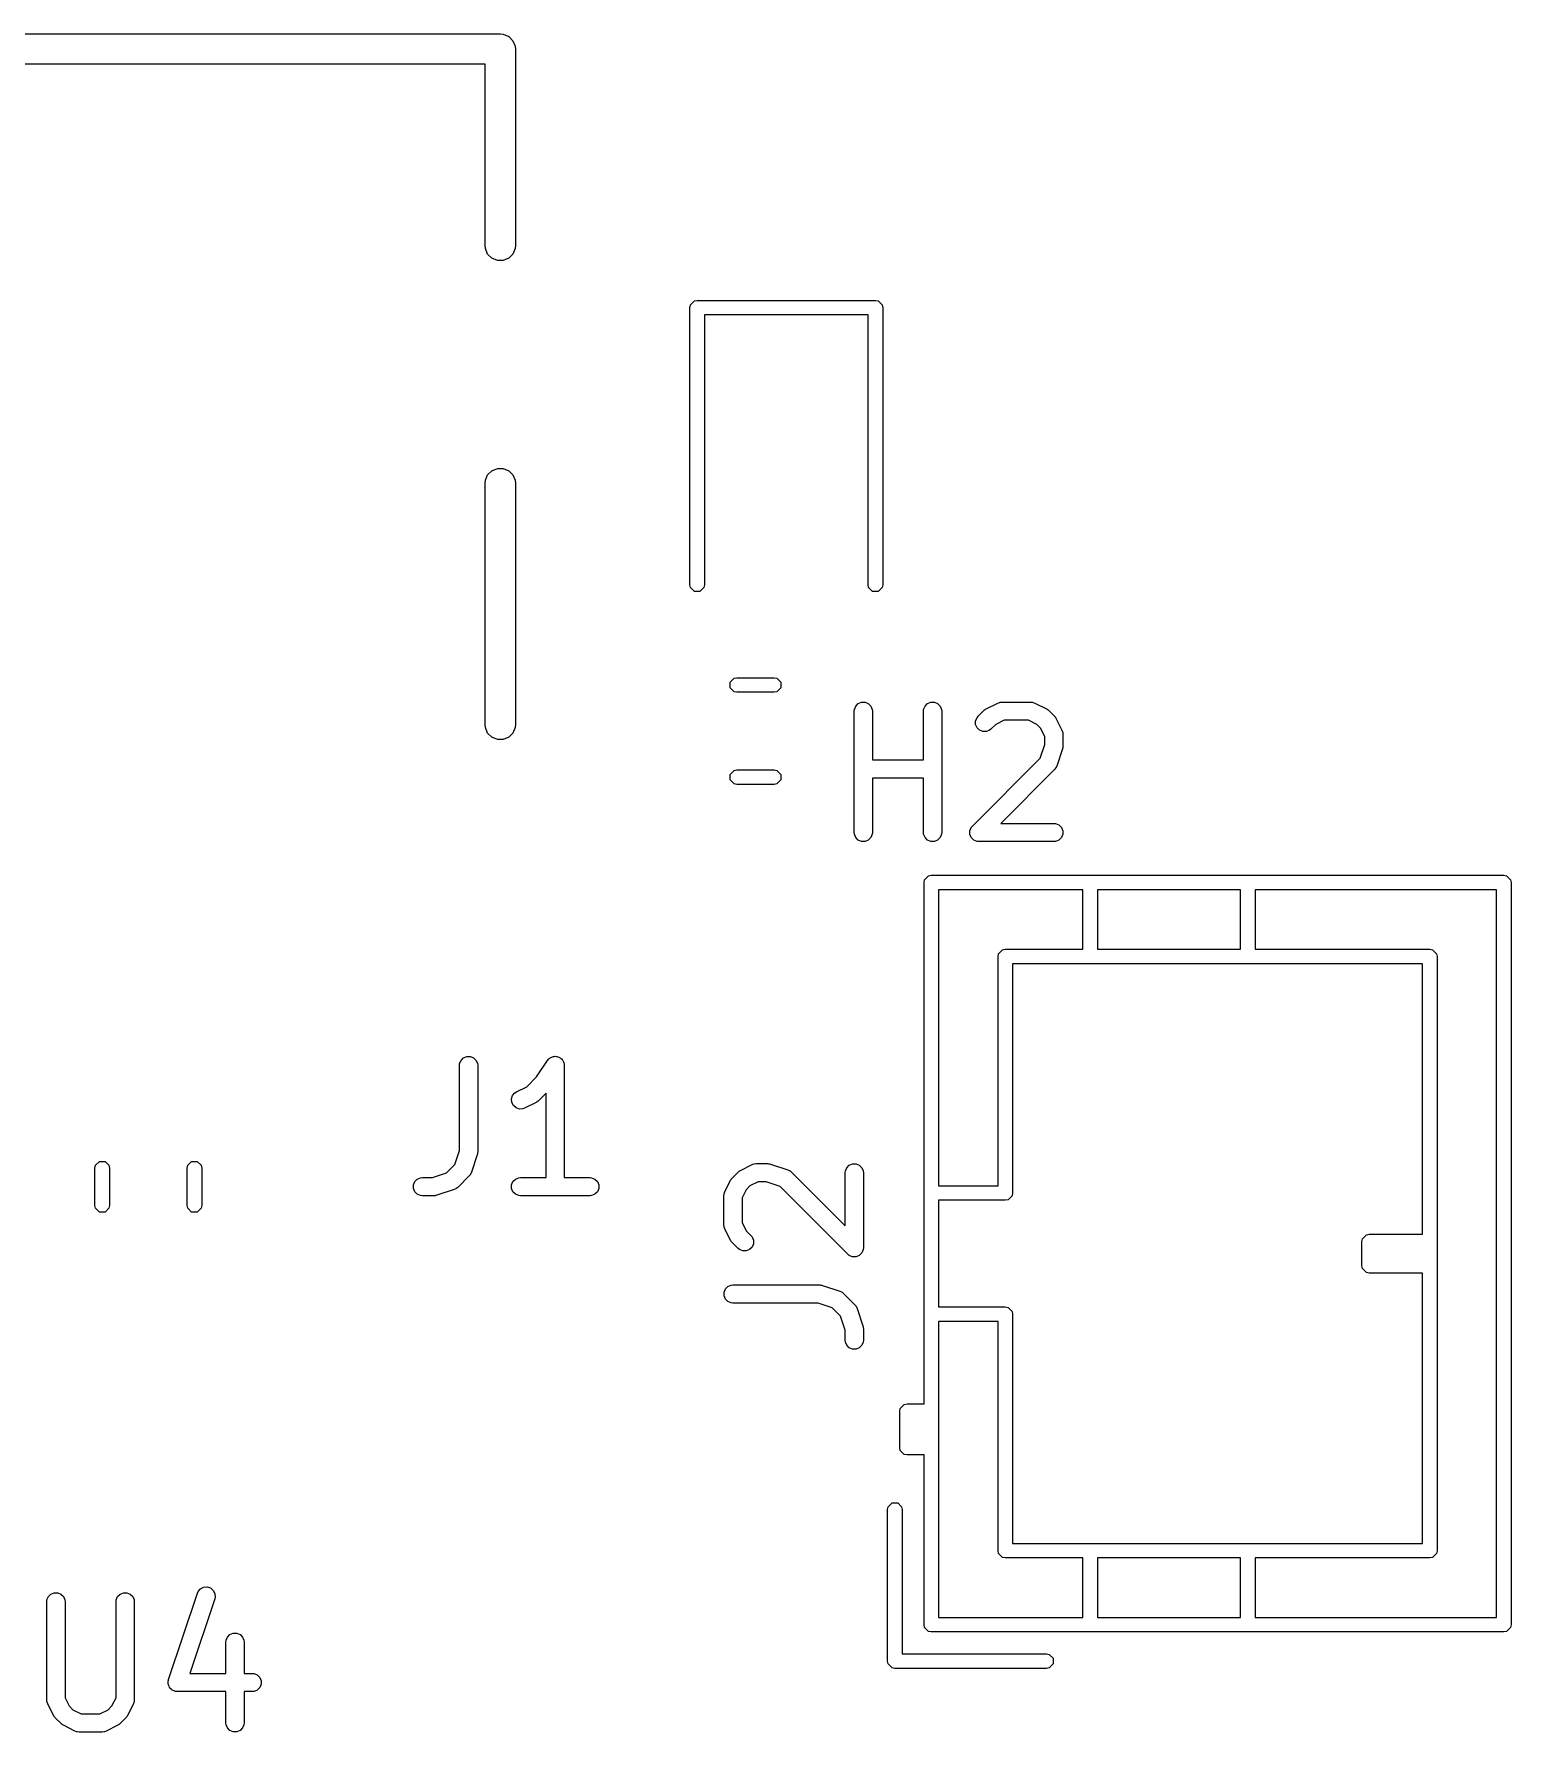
# Model space of a CAD drawing. Header units: inches. Extents: x 5.11 to 6.14, y -4.12 to -1.71.
# Drawn here: x 5.656 to 6.135, y -2.265 to -1.714 of the extents above; entities that cross this region are included whole.
import ezdxf

# ---------------------------------------------------------------- set-up
doc = ezdxf.new("R2010")
doc.units = ezdxf.units.IN
doc.header["$MEASUREMENT"] = 0
doc.layers.add('F.Silkscreen', color=41, linetype='CONTINUOUS', true_color=0xf2eda1)

msp = doc.modelspace()

# ---------------------------------------------------------------- linework, layer by layer
at = {"layer": 'F.Silkscreen', "linetype": 'CONTINUOUS'}
for p, q in [((5.45283, -1.71368), (5.80717, -1.71368)), ((5.80717, -1.71368), (5.80813, -1.71378)), ((5.80813, -1.71378), (5.8099, -1.71451)), ((5.8099, -1.71451), (5.81126, -1.71587)), ((5.81126, -1.71587), (5.81199, -1.71764)), ((5.81199, -1.71764), (5.81209, -1.7186)), ((5.81209, -1.7186), (5.81209, -1.78238)), ((5.80224, -1.72352), (5.4549, -1.72352)), ((5.80224, -1.78238), (5.80224, -1.72352)), ((5.80234, -1.78334), (5.80224, -1.78238)), ((5.80307, -1.78512), (5.80234, -1.78334)), ((5.80443, -1.78647), (5.80307, -1.78512)), ((5.81126, -1.78512), (5.8099, -1.78647)), ((5.81199, -1.78334), (5.81126, -1.78512)), ((5.81209, -1.78238), (5.81199, -1.78334)), ((5.80621, -1.78721), (5.80443, -1.78647)), ((5.80813, -1.78721), (5.80621, -1.78721)), ((5.8099, -1.78647), (5.80813, -1.78721)), ((5.8687, -1.80254), (5.86888, -1.80164)), ((5.8687, -1.8925), (5.8687, -1.80254)), ((5.86888, -1.80164), (5.87016, -1.80036)), ((5.87016, -1.80036), (5.87106, -1.80018)), ((5.87106, -1.80018), (5.92894, -1.80018)), ((5.92894, -1.80018), (5.92984, -1.80036)), ((5.92984, -1.80036), (5.93112, -1.80164)), ((5.93112, -1.80164), (5.9313, -1.80254)), ((5.9313, -1.80254), (5.9313, -1.8925)), ((5.92657, -1.8049), (5.87343, -1.8049)), ((5.87343, -1.8049), (5.87343, -1.8925)), ((5.92657, -1.8925), (5.92657, -1.8049)), ((5.80234, -1.85859), (5.80307, -1.85681)), ((5.80307, -1.85681), (5.80443, -1.85546)), ((5.80443, -1.85546), (5.80621, -1.85472)), ((5.80621, -1.85472), (5.80813, -1.85472)), ((5.80813, -1.85472), (5.8099, -1.85546)), ((5.8099, -1.85546), (5.81126, -1.85681)), ((5.81126, -1.85681), (5.81199, -1.85859)), ((5.80224, -1.85955), (5.80234, -1.85859)), ((5.80224, -1.93789), (5.80224, -1.85955)), ((5.81199, -1.85859), (5.81209, -1.85955)), ((5.81209, -1.85955), (5.81209, -1.93789)), ((5.86888, -1.8934), (5.8687, -1.8925)), ((5.87016, -1.89468), (5.86888, -1.8934)), ((5.87197, -1.89468), (5.87016, -1.89468)), ((5.87325, -1.8934), (5.87197, -1.89468)), ((5.87343, -1.8925), (5.87325, -1.8934)), ((5.92675, -1.8934), (5.92657, -1.8925)), ((5.92803, -1.89468), (5.92675, -1.8934)), ((5.92984, -1.89468), (5.92803, -1.89468)), ((5.93112, -1.8934), (5.92984, -1.89468)), ((5.9313, -1.8925), (5.93112, -1.8934)), ((5.88177, -1.92414), (5.88305, -1.92286)), ((5.88305, -1.92286), (5.88395, -1.92268)), ((5.88395, -1.92268), (5.89605, -1.92268)), ((5.89605, -1.92268), (5.89695, -1.92286)), ((5.89695, -1.92286), (5.89823, -1.92414)), ((5.88177, -1.92594), (5.88177, -1.92414)), ((5.88305, -1.92722), (5.88177, -1.92594)), ((5.88395, -1.9274), (5.88305, -1.92722)), ((5.89605, -1.9274), (5.88395, -1.9274)), ((5.89695, -1.92722), (5.89605, -1.9274)), ((5.89823, -1.92594), (5.89695, -1.92722)), ((5.89823, -1.92414), (5.89823, -1.92594)), ((5.92205, -1.93354), (5.92211, -1.93296)), ((5.92205, -1.97291), (5.92205, -1.93354)), ((5.92211, -1.93296), (5.92255, -1.9319)), ((5.92255, -1.9319), (5.92336, -1.93108)), ((5.92336, -1.93108), (5.92443, -1.93064)), ((5.92443, -1.93064), (5.92558, -1.93064)), ((5.92558, -1.93064), (5.92664, -1.93108)), ((5.92664, -1.93108), (5.92746, -1.9319)), ((5.92746, -1.9319), (5.9279, -1.93296)), ((5.9279, -1.93296), (5.92796, -1.93354)), ((5.92796, -1.93354), (5.92796, -1.94933)), ((5.94455, -1.93354), (5.9446, -1.93296)), ((5.94455, -1.94933), (5.94455, -1.93354)), ((5.9446, -1.93296), (5.94505, -1.9319)), ((5.94505, -1.9319), (5.94586, -1.93108)), ((5.94586, -1.93108), (5.94692, -1.93064)), ((5.94692, -1.93064), (5.94808, -1.93064)), ((5.94808, -1.93064), (5.94914, -1.93108)), ((5.94914, -1.93108), (5.94996, -1.9319)), ((5.94996, -1.9319), (5.9504, -1.93296)), ((5.9504, -1.93296), (5.95045, -1.93354)), ((5.95045, -1.93354), (5.95045, -1.97291)), ((5.96229, -1.9352), (5.96416, -1.93332)), ((5.96416, -1.93332), (5.96439, -1.93314)), ((5.96439, -1.93314), (5.96444, -1.93308)), ((5.96444, -1.93308), (5.96453, -1.93302)), ((5.96453, -1.93302), (5.96461, -1.93296)), ((5.96461, -1.93296), (5.96468, -1.93293)), ((5.96468, -1.93293), (5.96493, -1.93277)), ((5.96493, -1.93277), (5.96868, -1.9309)), ((5.96868, -1.9309), (5.96922, -1.93069)), ((5.96922, -1.93069), (5.96932, -1.93068)), ((5.96932, -1.93068), (5.96942, -1.93064)), ((5.96942, -1.93064), (5.97, -1.93058)), ((5.97, -1.93058), (5.97937, -1.93058)), ((5.97937, -1.93058), (5.97995, -1.93064)), ((5.97995, -1.93064), (5.98005, -1.93068)), ((5.98005, -1.93068), (5.98015, -1.93069)), ((5.98015, -1.93069), (5.98069, -1.9309)), ((5.98069, -1.9309), (5.98444, -1.93277)), ((5.98444, -1.93277), (5.98469, -1.93293)), ((5.98469, -1.93293), (5.98476, -1.93296)), ((5.98476, -1.93296), (5.98484, -1.93302)), ((5.98484, -1.93302), (5.98493, -1.93308)), ((5.98493, -1.93308), (5.98498, -1.93314)), ((5.98498, -1.93314), (5.98521, -1.93332)), ((5.98521, -1.93332), (5.98708, -1.9352)), ((5.80234, -1.93885), (5.80224, -1.93789)), ((5.80307, -1.94063), (5.80234, -1.93885)), ((5.81199, -1.93885), (5.81126, -1.94063)), ((5.81209, -1.93789), (5.81199, -1.93885)), ((5.96148, -1.93671), (5.96192, -1.93565)), ((5.96148, -1.93786), (5.96148, -1.93671)), ((5.96192, -1.93893), (5.96148, -1.93786)), ((5.96192, -1.93565), (5.96229, -1.9352)), ((5.96273, -1.93974), (5.96192, -1.93893)), ((5.9638, -1.94018), (5.96273, -1.93974)), ((5.96495, -1.94018), (5.9638, -1.94018)), ((5.96601, -1.93974), (5.96495, -1.94018)), ((5.96646, -1.93937), (5.96601, -1.93974)), ((5.968, -1.93784), (5.96646, -1.93937)), ((5.9707, -1.93649), (5.968, -1.93784)), ((5.97867, -1.93649), (5.9707, -1.93649)), ((5.98137, -1.93784), (5.97867, -1.93649)), ((5.98257, -1.93903), (5.98137, -1.93784)), ((5.98392, -1.94173), (5.98257, -1.93903)), ((5.98708, -1.9352), (5.98727, -1.93542)), ((5.98727, -1.93542), (5.98733, -1.93548)), ((5.98733, -1.93548), (5.98738, -1.93556)), ((5.98738, -1.93556), (5.98745, -1.93565)), ((5.98745, -1.93565), (5.98748, -1.93572)), ((5.98748, -1.93572), (5.98764, -1.93597)), ((5.98764, -1.93597), (5.98951, -1.93971)), ((5.98951, -1.93971), (5.98972, -1.94026)), ((5.98972, -1.94026), (5.98973, -1.94036)), ((5.98973, -1.94036), (5.98977, -1.94046)), ((5.98977, -1.94046), (5.98982, -1.94104)), ((5.80443, -1.94199), (5.80307, -1.94063)), ((5.80621, -1.94272), (5.80443, -1.94199)), ((5.80813, -1.94272), (5.80621, -1.94272)), ((5.8099, -1.94199), (5.80813, -1.94272)), ((5.81126, -1.94063), (5.8099, -1.94199)), ((5.98242, -1.94881), (5.98392, -1.94431)), ((5.98392, -1.94431), (5.98392, -1.94173)), ((5.98967, -1.94572), (5.9878, -1.95134)), ((5.98974, -1.94543), (5.98967, -1.94572)), ((5.98977, -1.94536), (5.98974, -1.94543)), ((5.98978, -1.94526), (5.98977, -1.94536)), ((5.9898, -1.94515), (5.98978, -1.94526)), ((5.98982, -1.94478), (5.98979, -1.94508)), ((5.98979, -1.94508), (5.9898, -1.94515)), ((5.98982, -1.94104), (5.98982, -1.94478)), ((5.92796, -1.94933), (5.94455, -1.94933)), ((5.96041, -1.97082), (5.98242, -1.94881)), ((5.9878, -1.95134), (5.98756, -1.95187)), ((5.88177, -1.95406), (5.88305, -1.95278)), ((5.88177, -1.95586), (5.88177, -1.95406)), ((5.88305, -1.95714), (5.88177, -1.95586)), ((5.88305, -1.95278), (5.88395, -1.9526)), ((5.88395, -1.9526), (5.89605, -1.9526)), ((5.89605, -1.9526), (5.89695, -1.95278)), ((5.89695, -1.95278), (5.89823, -1.95406)), ((5.89823, -1.95586), (5.89695, -1.95714)), ((5.89823, -1.95406), (5.89823, -1.95586)), ((5.94455, -1.95524), (5.92796, -1.95524)), ((5.92796, -1.95524), (5.92796, -1.97291)), ((5.94455, -1.97291), (5.94455, -1.95524)), ((5.98708, -1.9525), (5.96963, -1.96995)), ((5.98745, -1.95205), (5.98708, -1.9525)), ((5.98749, -1.95195), (5.98745, -1.95205)), ((5.98756, -1.95187), (5.98749, -1.95195)), ((5.88395, -1.95732), (5.88305, -1.95714)), ((5.89605, -1.95732), (5.88395, -1.95732)), ((5.89695, -1.95714), (5.89605, -1.95732)), ((5.92211, -1.97348), (5.92205, -1.97291)), ((5.92255, -1.97455), (5.92211, -1.97348)), ((5.9279, -1.97348), (5.92746, -1.97455)), ((5.92796, -1.97291), (5.9279, -1.97348)), ((5.9446, -1.97348), (5.94455, -1.97291)), ((5.94505, -1.97455), (5.9446, -1.97348)), ((5.9504, -1.97348), (5.94996, -1.97455)), ((5.95045, -1.97291), (5.9504, -1.97348)), ((5.9596, -1.97233), (5.96004, -1.97127)), ((5.9596, -1.97348), (5.9596, -1.97233)), ((5.96004, -1.97455), (5.9596, -1.97348)), ((5.96004, -1.97127), (5.96041, -1.97082)), ((5.96963, -1.96995), (5.98687, -1.96995)), ((5.98687, -1.96995), (5.98745, -1.97001)), ((5.98745, -1.97001), (5.98851, -1.97045)), ((5.98851, -1.97045), (5.98933, -1.97127)), ((5.98933, -1.97127), (5.98977, -1.97233)), ((5.98977, -1.97348), (5.98933, -1.97455)), ((5.98977, -1.97233), (5.98977, -1.97348)), ((5.92336, -1.97536), (5.92255, -1.97455)), ((5.92443, -1.9758), (5.92336, -1.97536)), ((5.92558, -1.9758), (5.92443, -1.9758)), ((5.92664, -1.97536), (5.92558, -1.9758)), ((5.92746, -1.97455), (5.92664, -1.97536)), ((5.94586, -1.97536), (5.94505, -1.97455)), ((5.94692, -1.9758), (5.94586, -1.97536)), ((5.94808, -1.9758), (5.94692, -1.9758)), ((5.94914, -1.97536), (5.94808, -1.9758)), ((5.94996, -1.97455), (5.94914, -1.97536)), ((5.96086, -1.97536), (5.96004, -1.97455)), ((5.96192, -1.9758), (5.96086, -1.97536)), ((5.9625, -1.97586), (5.96192, -1.9758)), ((5.98687, -1.97586), (5.9625, -1.97586)), ((5.98745, -1.9758), (5.98687, -1.97586)), ((5.98851, -1.97536), (5.98745, -1.9758)), ((5.98933, -1.97455), (5.98851, -1.97536)), ((5.94472, -1.98916), (5.9449, -1.98825)), ((5.94472, -2.15845), (5.94472, -1.98916)), ((5.9449, -1.98825), (5.94618, -1.98698)), ((5.94618, -1.98698), (5.94709, -1.9868)), ((5.94709, -1.9868), (6.13291, -1.9868)), ((6.13291, -1.9868), (6.13382, -1.98698)), ((6.13382, -1.98698), (6.1351, -1.98825)), ((6.1351, -1.98825), (6.13528, -1.98916)), ((6.13528, -1.98916), (6.13528, -2.2301)), ((5.94945, -1.99152), (5.94945, -2.08758)), ((5.9963, -1.99152), (5.94945, -1.99152)), ((5.9963, -2.01081), (5.9963, -1.99152)), ((6.00102, -1.99152), (6.00102, -2.01081)), ((6.04748, -1.99152), (6.00102, -1.99152)), ((6.04748, -2.01081), (6.04748, -1.99152)), ((6.0522, -1.99152), (6.0522, -2.01081)), ((6.13055, -1.99152), (6.0522, -1.99152)), ((6.13055, -2.22774), (6.13055, -1.99152)), ((5.96892, -2.01227), (5.9702, -2.01099)), ((5.9702, -2.01099), (5.9711, -2.01081)), ((5.9711, -2.01081), (5.9963, -2.01081)), ((6.00102, -2.01081), (6.04748, -2.01081)), ((6.0522, -2.01081), (6.1089, -2.01081)), ((6.1089, -2.01081), (6.1098, -2.01099)), ((6.1098, -2.01099), (6.11108, -2.01227)), ((5.96874, -2.01317), (5.96892, -2.01227)), ((5.96874, -2.08758), (5.96874, -2.01317)), ((5.97346, -2.01554), (5.97346, -2.08994)), ((6.10654, -2.01554), (5.97346, -2.01554)), ((6.10654, -2.10333), (6.10654, -2.01554)), ((6.11108, -2.01227), (6.11126, -2.01317)), ((6.11126, -2.01317), (6.11126, -2.20609)), ((5.79392, -2.04854), (5.79398, -2.04796)), ((5.79392, -2.07618), (5.79392, -2.04854)), ((5.79398, -2.04796), (5.79442, -2.0469)), ((5.79442, -2.0469), (5.79524, -2.04608)), ((5.79524, -2.04608), (5.7963, -2.04564)), ((5.7963, -2.04564), (5.79745, -2.04564)), ((5.79745, -2.04564), (5.79852, -2.04608)), ((5.79852, -2.04608), (5.79933, -2.0469)), ((5.79933, -2.0469), (5.79977, -2.04796)), ((5.79977, -2.04796), (5.79983, -2.04854)), ((5.79983, -2.04854), (5.79983, -2.07666)), ((5.81895, -2.05228), (5.82254, -2.0469)), ((5.82254, -2.04689), (5.82291, -2.04645)), ((5.82254, -2.0469), (5.82254, -2.04689)), ((5.82254, -2.0469), (5.82254, -2.0469)), ((5.82254, -2.0469), (5.82254, -2.0469)), ((5.82291, -2.04645), (5.82315, -2.04629)), ((5.82315, -2.04629), (5.82336, -2.04608)), ((5.82336, -2.04608), (5.82362, -2.04597)), ((5.82362, -2.04597), (5.82387, -2.04581)), ((5.82387, -2.04581), (5.82415, -2.04575)), ((5.82415, -2.04575), (5.82442, -2.04564)), ((5.82442, -2.04564), (5.82471, -2.04564)), ((5.82471, -2.04564), (5.82499, -2.04558)), ((5.82499, -2.04558), (5.82528, -2.04564)), ((5.82528, -2.04564), (5.82557, -2.04564)), ((5.82557, -2.04564), (5.82584, -2.04575)), ((5.82584, -2.04575), (5.82613, -2.04581)), ((5.82613, -2.04581), (5.82637, -2.04597)), ((5.82637, -2.04597), (5.82664, -2.04608)), ((5.82664, -2.04608), (5.82684, -2.04629)), ((5.82684, -2.04629), (5.82708, -2.04645)), ((5.82708, -2.04645), (5.82725, -2.04669)), ((5.82725, -2.04669), (5.82745, -2.0469)), ((5.82745, -2.0469), (5.82756, -2.04716)), ((5.82756, -2.04716), (5.82772, -2.0474)), ((5.82772, -2.0474), (5.82778, -2.04769)), ((5.82778, -2.04769), (5.82789, -2.04796)), ((5.82789, -2.04796), (5.82795, -2.04853)), ((5.82795, -2.04853), (5.82795, -2.04853)), ((5.82795, -2.04853), (5.82795, -2.04853)), ((5.82795, -2.04853), (5.82795, -2.04854)), ((5.82795, -2.04854), (5.82795, -2.08495)), ((5.81243, -2.05714), (5.81575, -2.05548)), ((5.81575, -2.05548), (5.81895, -2.05228)), ((5.81082, -2.05942), (5.81118, -2.05832)), ((5.8109, -2.06056), (5.81082, -2.05942)), ((5.81142, -2.0616), (5.8109, -2.06056)), ((5.81118, -2.05832), (5.81194, -2.05745)), ((5.81229, -2.06235), (5.81142, -2.0616)), ((5.81194, -2.05745), (5.81243, -2.05714)), ((5.81882, -2.06055), (5.81507, -2.06243)), ((5.81907, -2.06039), (5.81882, -2.06055)), ((5.81914, -2.06037), (5.81907, -2.06039)), ((5.81922, -2.0603), (5.81914, -2.06037)), ((5.81931, -2.06024), (5.81922, -2.0603)), ((5.81936, -2.06018), (5.81931, -2.06024)), ((5.81959, -2.06), (5.81936, -2.06018)), ((5.82205, -2.05754), (5.81959, -2.06)), ((5.82205, -2.08495), (5.82205, -2.05754)), ((5.81338, -2.06271), (5.81229, -2.06235)), ((5.81453, -2.06263), (5.81338, -2.06271)), ((5.81507, -2.06243), (5.81453, -2.06263)), ((5.79242, -2.08069), (5.79392, -2.07618)), ((5.79968, -2.07759), (5.7978, -2.08322)), ((5.79974, -2.07731), (5.79968, -2.07759)), ((5.79977, -2.07723), (5.79974, -2.07731)), ((5.79978, -2.07713), (5.79977, -2.07723)), ((5.79981, -2.07703), (5.79978, -2.07713)), ((5.79983, -2.07666), (5.7998, -2.07695)), ((5.7998, -2.07695), (5.79981, -2.07703)), ((5.67559, -2.08187), (5.67577, -2.08097)), ((5.67559, -2.09397), (5.67559, -2.08187)), ((5.67577, -2.08097), (5.67705, -2.07969)), ((5.67705, -2.07969), (5.67886, -2.07969)), ((5.67886, -2.07969), (5.68014, -2.08097)), ((5.68014, -2.08097), (5.68031, -2.08187)), ((5.68031, -2.08187), (5.68031, -2.09397)), ((5.70551, -2.08187), (5.70569, -2.08097)), ((5.70551, -2.09397), (5.70551, -2.08187)), ((5.70569, -2.08097), (5.70697, -2.07969)), ((5.70697, -2.07969), (5.70878, -2.07969)), ((5.70878, -2.07969), (5.71006, -2.08097)), ((5.71006, -2.08097), (5.71024, -2.08187)), ((5.71024, -2.08187), (5.71024, -2.09397)), ((5.78515, -2.08495), (5.78966, -2.08345)), ((5.78966, -2.08345), (5.79242, -2.08069)), ((5.79757, -2.08374), (5.7975, -2.08382)), ((5.7978, -2.08322), (5.79757, -2.08374)), ((5.8825, -2.08504), (5.88437, -2.08317)), ((5.88437, -2.08317), (5.8846, -2.08298)), ((5.8846, -2.08298), (5.88465, -2.08293)), ((5.88465, -2.08293), (5.88474, -2.08287)), ((5.88474, -2.08287), (5.88482, -2.0828)), ((5.88482, -2.0828), (5.88489, -2.08277)), ((5.88489, -2.08277), (5.88514, -2.08262)), ((5.88514, -2.08262), (5.88889, -2.08074)), ((5.88889, -2.08074), (5.88943, -2.08054)), ((5.88943, -2.08054), (5.88953, -2.08053)), ((5.88953, -2.08053), (5.88963, -2.08049)), ((5.88963, -2.08049), (5.89021, -2.08043)), ((5.89021, -2.08043), (5.89396, -2.08043)), ((5.89396, -2.08043), (5.89425, -2.08046)), ((5.89425, -2.08046), (5.89433, -2.08045)), ((5.89433, -2.08045), (5.89443, -2.08048)), ((5.89443, -2.08048), (5.89453, -2.08049)), ((5.89453, -2.08049), (5.89461, -2.08052)), ((5.89461, -2.08052), (5.89489, -2.08058)), ((5.89489, -2.08058), (5.90052, -2.08246)), ((5.90052, -2.08246), (5.90104, -2.08269)), ((5.90104, -2.08269), (5.90112, -2.08276)), ((5.90112, -2.08276), (5.90122, -2.0828)), ((5.90122, -2.0828), (5.90167, -2.08317)), ((5.90167, -2.08317), (5.91913, -2.10063)), ((5.91913, -2.08338), (5.91918, -2.08281)), ((5.91913, -2.10063), (5.91913, -2.08338)), ((5.91918, -2.08281), (5.91962, -2.08174)), ((5.91962, -2.08174), (5.92044, -2.08093)), ((5.92044, -2.08093), (5.9215, -2.08049)), ((5.9215, -2.08049), (5.92266, -2.08049)), ((5.92266, -2.08049), (5.92372, -2.08093)), ((5.92372, -2.08093), (5.92453, -2.08174)), ((5.92453, -2.08174), (5.92498, -2.08281)), ((5.92498, -2.08281), (5.92503, -2.08338)), ((5.92503, -2.08338), (5.92503, -2.10776)), ((5.77898, -2.08733), (5.77942, -2.08627)), ((5.77898, -2.08848), (5.77898, -2.08733)), ((5.77942, -2.08955), (5.77898, -2.08848)), ((5.77942, -2.08627), (5.78024, -2.08545)), ((5.78024, -2.08545), (5.7813, -2.08501)), ((5.7813, -2.08501), (5.78188, -2.08495)), ((5.78188, -2.08495), (5.78515, -2.08495)), ((5.79219, -2.08883), (5.78656, -2.09071)), ((5.79271, -2.0886), (5.79219, -2.08883)), ((5.79279, -2.08853), (5.79271, -2.0886)), ((5.79289, -2.08849), (5.79279, -2.08853)), ((5.79334, -2.08812), (5.79289, -2.08849)), ((5.79709, -2.08437), (5.79334, -2.08812)), ((5.79746, -2.08392), (5.79709, -2.08437)), ((5.7975, -2.08382), (5.79746, -2.08392)), ((5.81085, -2.08733), (5.81129, -2.08627)), ((5.81085, -2.08848), (5.81085, -2.08733)), ((5.81129, -2.08955), (5.81085, -2.08848)), ((5.81129, -2.08627), (5.81211, -2.08545)), ((5.81211, -2.08545), (5.81317, -2.08501)), ((5.81317, -2.08501), (5.81375, -2.08495)), ((5.81375, -2.08495), (5.82205, -2.08495)), ((5.82795, -2.08495), (5.83625, -2.08495)), ((5.83625, -2.08495), (5.83682, -2.08501)), ((5.83682, -2.08501), (5.83789, -2.08545)), ((5.83789, -2.08545), (5.8387, -2.08627)), ((5.8387, -2.08627), (5.83914, -2.08733)), ((5.83914, -2.08848), (5.8387, -2.08955)), ((5.83914, -2.08733), (5.83914, -2.08848)), ((5.88007, -2.08956), (5.88194, -2.08581)), ((5.88194, -2.08581), (5.8821, -2.08556)), ((5.8821, -2.08556), (5.88213, -2.08549)), ((5.88213, -2.08549), (5.8822, -2.08541)), ((5.8822, -2.08541), (5.88225, -2.08532)), ((5.88225, -2.08532), (5.88231, -2.08527)), ((5.88231, -2.08527), (5.8825, -2.08504)), ((5.88701, -2.08888), (5.88566, -2.09158)), ((5.88821, -2.08768), (5.88701, -2.08888)), ((5.89091, -2.08634), (5.88821, -2.08768)), ((5.89348, -2.08634), (5.89091, -2.08634)), ((5.89799, -2.08784), (5.89348, -2.08634)), ((5.91999, -2.10984), (5.89799, -2.08784)), ((5.94945, -2.08758), (5.96874, -2.08758)), ((5.67577, -2.09487), (5.67559, -2.09397)), ((5.68031, -2.09397), (5.68014, -2.09487)), ((5.70569, -2.09487), (5.70551, -2.09397)), ((5.71024, -2.09397), (5.71006, -2.09487)), ((5.78024, -2.09036), (5.77942, -2.08955)), ((5.7813, -2.0908), (5.78024, -2.09036)), ((5.78188, -2.09086), (5.7813, -2.0908)), ((5.78563, -2.09086), (5.78188, -2.09086)), ((5.78592, -2.09083), (5.78563, -2.09086)), ((5.786, -2.09084), (5.78592, -2.09083)), ((5.7861, -2.09081), (5.786, -2.09084)), ((5.7862, -2.0908), (5.7861, -2.09081)), ((5.78628, -2.09077), (5.7862, -2.0908)), ((5.78656, -2.09071), (5.78628, -2.09077)), ((5.81211, -2.09036), (5.81129, -2.08955)), ((5.81317, -2.0908), (5.81211, -2.09036)), ((5.81375, -2.09086), (5.81317, -2.0908)), ((5.83625, -2.09086), (5.81375, -2.09086)), ((5.83682, -2.0908), (5.83625, -2.09086)), ((5.83789, -2.09036), (5.83682, -2.0908)), ((5.8387, -2.08955), (5.83789, -2.09036)), ((5.87976, -2.09088), (5.87981, -2.09031)), ((5.87976, -2.10026), (5.87976, -2.09088)), ((5.87981, -2.09031), (5.87985, -2.09021)), ((5.87985, -2.09021), (5.87986, -2.0901)), ((5.87986, -2.0901), (5.88007, -2.08956)), ((5.88566, -2.09158), (5.88566, -2.09956)), ((5.9711, -2.09231), (5.94945, -2.09231)), ((5.94945, -2.09231), (5.94945, -2.12695)), ((5.97201, -2.09213), (5.9711, -2.09231)), ((5.97328, -2.09085), (5.97201, -2.09213)), ((5.97346, -2.08994), (5.97328, -2.09085)), ((5.67705, -2.09615), (5.67577, -2.09487)), ((5.67886, -2.09615), (5.67705, -2.09615)), ((5.68014, -2.09487), (5.67886, -2.09615)), ((5.70697, -2.09615), (5.70569, -2.09487)), ((5.70878, -2.09615), (5.70697, -2.09615)), ((5.71006, -2.09487), (5.70878, -2.09615)), ((5.87981, -2.10083), (5.87976, -2.10026)), ((5.88566, -2.09956), (5.88701, -2.10226)), ((5.87985, -2.10093), (5.87981, -2.10083)), ((5.87986, -2.10104), (5.87985, -2.10093)), ((5.88007, -2.10158), (5.87986, -2.10104)), ((5.88194, -2.10533), (5.88007, -2.10158)), ((5.8821, -2.10557), (5.88194, -2.10533)), ((5.88213, -2.10565), (5.8821, -2.10557)), ((5.8822, -2.10573), (5.88213, -2.10565)), ((5.88225, -2.10582), (5.8822, -2.10573)), ((5.88231, -2.10587), (5.88225, -2.10582)), ((5.88701, -2.10226), (5.88855, -2.10379)), ((5.88855, -2.10379), (5.88891, -2.10424)), ((5.88891, -2.10424), (5.88935, -2.1053)), ((5.88935, -2.1053), (5.88935, -2.10646)), ((6.08685, -2.10569), (6.08703, -2.10479)), ((6.08685, -2.11357), (6.08685, -2.10569)), ((6.08703, -2.10479), (6.08831, -2.10351)), ((6.08831, -2.10351), (6.08921, -2.10333)), ((6.08921, -2.10333), (6.10654, -2.10333)), ((5.8825, -2.10609), (5.88231, -2.10587)), ((5.88437, -2.10797), (5.8825, -2.10609)), ((5.88482, -2.10834), (5.88437, -2.10797)), ((5.88588, -2.10878), (5.88482, -2.10834)), ((5.88703, -2.10878), (5.88588, -2.10878)), ((5.8881, -2.10834), (5.88703, -2.10878)), ((5.88891, -2.10752), (5.8881, -2.10834)), ((5.88935, -2.10646), (5.88891, -2.10752)), ((5.92044, -2.11021), (5.91999, -2.10984)), ((5.92119, -2.11052), (5.92044, -2.11021)), ((5.9215, -2.11065), (5.92119, -2.11052)), ((5.92266, -2.11065), (5.9215, -2.11065)), ((5.9215, -2.11065), (5.9215, -2.11065)), ((5.92372, -2.11021), (5.92266, -2.11065)), ((5.92453, -2.1094), (5.92372, -2.11021)), ((5.92485, -2.10864), (5.92453, -2.1094)), ((5.92498, -2.10833), (5.92485, -2.10864)), ((5.92503, -2.10776), (5.92498, -2.10833)), ((6.08703, -2.11447), (6.08685, -2.11357)), ((6.08831, -2.11575), (6.08703, -2.11447)), ((6.08921, -2.11593), (6.08831, -2.11575)), ((6.10654, -2.11593), (6.08921, -2.11593)), ((6.10654, -2.20372), (6.10654, -2.11593)), ((5.87981, -2.12218), (5.88025, -2.12111)), ((5.87981, -2.12333), (5.87981, -2.12218)), ((5.88025, -2.12111), (5.88107, -2.1203)), ((5.88107, -2.1203), (5.88213, -2.11986)), ((5.88213, -2.11986), (5.88271, -2.1198)), ((5.88271, -2.1198), (5.91083, -2.1198)), ((5.91083, -2.1198), (5.91112, -2.11983)), ((5.91112, -2.11983), (5.9112, -2.11982)), ((5.9112, -2.11982), (5.9113, -2.11985)), ((5.9113, -2.11985), (5.91141, -2.11986)), ((5.91141, -2.11986), (5.91148, -2.11989)), ((5.91148, -2.11989), (5.91176, -2.11995)), ((5.91176, -2.11995), (5.91739, -2.12183)), ((5.91739, -2.12183), (5.91792, -2.12206)), ((5.91792, -2.12206), (5.918, -2.12213)), ((5.918, -2.12213), (5.9181, -2.12217)), ((5.9181, -2.12217), (5.91854, -2.12254)), ((5.88025, -2.12439), (5.87981, -2.12333)), ((5.88107, -2.12521), (5.88025, -2.12439)), ((5.88213, -2.12565), (5.88107, -2.12521)), ((5.88271, -2.12571), (5.88213, -2.12565)), ((5.91035, -2.12571), (5.88271, -2.12571)), ((5.91486, -2.12721), (5.91035, -2.12571)), ((5.91762, -2.12997), (5.91486, -2.12721)), ((5.91854, -2.12254), (5.92229, -2.12629)), ((5.92229, -2.12629), (5.92266, -2.12674)), ((5.92266, -2.12674), (5.9227, -2.12684)), ((5.9227, -2.12684), (5.92277, -2.12692)), ((5.92277, -2.12692), (5.92301, -2.12744)), ((5.92301, -2.12744), (5.92488, -2.13307)), ((5.94945, -2.12695), (5.9711, -2.12695)), ((5.9711, -2.12695), (5.97201, -2.12713)), ((5.97201, -2.12713), (5.97328, -2.12841)), ((5.91913, -2.13448), (5.91762, -2.12997)), ((5.92488, -2.13307), (5.92495, -2.13335)), ((5.92495, -2.13335), (5.92498, -2.13343)), ((5.94945, -2.13168), (5.94945, -2.22774)), ((5.96874, -2.13168), (5.94945, -2.13168)), ((5.96874, -2.20609), (5.96874, -2.13168)), ((5.97328, -2.12841), (5.97346, -2.12931)), ((5.97346, -2.12931), (5.97346, -2.20372)), ((5.91913, -2.13775), (5.91913, -2.13448)), ((5.91918, -2.13833), (5.91913, -2.13775)), ((5.91962, -2.13939), (5.91918, -2.13833)), ((5.92498, -2.13833), (5.92453, -2.13939)), ((5.92498, -2.13343), (5.92499, -2.13353)), ((5.92503, -2.13775), (5.92498, -2.13833)), ((5.92499, -2.13353), (5.92501, -2.13363)), ((5.92501, -2.13363), (5.925, -2.13371)), ((5.925, -2.13371), (5.92503, -2.134)), ((5.92503, -2.134), (5.92503, -2.13775)), ((5.92044, -2.14021), (5.91962, -2.13939)), ((5.9215, -2.14065), (5.92044, -2.14021)), ((5.92266, -2.14065), (5.9215, -2.14065)), ((5.92372, -2.14021), (5.92266, -2.14065)), ((5.92453, -2.13939), (5.92372, -2.14021)), ((5.93685, -2.16081), (5.93703, -2.15991)), ((5.93685, -2.17262), (5.93685, -2.16081)), ((5.93703, -2.15991), (5.93831, -2.15863)), ((5.93831, -2.15863), (5.93921, -2.15845)), ((5.93921, -2.15845), (5.94472, -2.15845)), ((5.93703, -2.17353), (5.93685, -2.17262)), ((5.93831, -2.1748), (5.93703, -2.17353)), ((5.93921, -2.17498), (5.93831, -2.1748)), ((5.94472, -2.17498), (5.93921, -2.17498)), ((5.94472, -2.2301), (5.94472, -2.17498)), ((5.93291, -2.1927), (5.93309, -2.1918)), ((5.93291, -2.24191), (5.93291, -2.1927)), ((5.93309, -2.1918), (5.93437, -2.19052)), ((5.93437, -2.19052), (5.93618, -2.19052)), ((5.93618, -2.19052), (5.93746, -2.1918)), ((5.93746, -2.1918), (5.93764, -2.1927)), ((5.93764, -2.1927), (5.93764, -2.23955)), ((5.97346, -2.20372), (6.10654, -2.20372)), ((5.96892, -2.20699), (5.96874, -2.20609)), ((5.9702, -2.20827), (5.96892, -2.20699)), ((5.9711, -2.20845), (5.9702, -2.20827)), ((5.9963, -2.20845), (5.9711, -2.20845)), ((5.9963, -2.22774), (5.9963, -2.20845)), ((6.00102, -2.20845), (6.00102, -2.22774)), ((6.04748, -2.20845), (6.00102, -2.20845)), ((6.04748, -2.22774), (6.04748, -2.20845)), ((6.1089, -2.20845), (6.0522, -2.20845)), ((6.0522, -2.20845), (6.0522, -2.22774)), ((6.1098, -2.20827), (6.1089, -2.20845)), ((6.11108, -2.20699), (6.1098, -2.20827)), ((6.11126, -2.20609), (6.11108, -2.20699)), ((5.66002, -2.22205), (5.66046, -2.22099)), ((5.66046, -2.22099), (5.66128, -2.22018)), ((5.66128, -2.22018), (5.66234, -2.21973)), ((5.66234, -2.21973), (5.66349, -2.21973)), ((5.66349, -2.21973), (5.66456, -2.22018)), ((5.66456, -2.22018), (5.66537, -2.22099)), ((5.66537, -2.22099), (5.66581, -2.22205)), ((5.68252, -2.22205), (5.68296, -2.22099)), ((5.68296, -2.22099), (5.68377, -2.22018)), ((5.68377, -2.22018), (5.68484, -2.21973)), ((5.68484, -2.21973), (5.68599, -2.21973)), ((5.68599, -2.21973), (5.68705, -2.22018)), ((5.68705, -2.22018), (5.68787, -2.22099)), ((5.68787, -2.22099), (5.68831, -2.22205)), ((5.69949, -2.24794), (5.70886, -2.21982)), ((5.70886, -2.21982), (5.7091, -2.21929)), ((5.7091, -2.21929), (5.70985, -2.21842)), ((5.70985, -2.21842), (5.71088, -2.21791)), ((5.71088, -2.21791), (5.71203, -2.21783)), ((5.71203, -2.21783), (5.71312, -2.21819)), ((5.71312, -2.21819), (5.71399, -2.21895)), ((5.71399, -2.21895), (5.71451, -2.21998)), ((5.71459, -2.22113), (5.71446, -2.22169)), ((5.71451, -2.21998), (5.71459, -2.22113)), ((5.65996, -2.22263), (5.66002, -2.22205)), ((5.65996, -2.2545), (5.65996, -2.22263)), ((5.66581, -2.22205), (5.66587, -2.22263)), ((5.66587, -2.22263), (5.66587, -2.2538)), ((5.68246, -2.22263), (5.68252, -2.22205)), ((5.68246, -2.2538), (5.68246, -2.22263)), ((5.68831, -2.22205), (5.68837, -2.22263)), ((5.68837, -2.22263), (5.68837, -2.2545)), ((5.71446, -2.22169), (5.70638, -2.24592)), ((5.9449, -2.23101), (5.94472, -2.2301)), ((5.94618, -2.23228), (5.9449, -2.23101)), ((5.94709, -2.23246), (5.94618, -2.23228)), ((6.13291, -2.23246), (5.94709, -2.23246)), ((5.94945, -2.22774), (5.9963, -2.22774)), ((6.00102, -2.22774), (6.04748, -2.22774)), ((6.0522, -2.22774), (6.13055, -2.22774)), ((6.13382, -2.23228), (6.13291, -2.23246)), ((6.1351, -2.23101), (6.13382, -2.23228)), ((6.13528, -2.2301), (6.1351, -2.23101)), ((5.71808, -2.23575), (5.71814, -2.23518)), ((5.71808, -2.24592), (5.71808, -2.23575)), ((5.71814, -2.23518), (5.71858, -2.23411)), ((5.71858, -2.23411), (5.71939, -2.2333)), ((5.71939, -2.2333), (5.72046, -2.23286)), ((5.72046, -2.23286), (5.72161, -2.23286)), ((5.72161, -2.23286), (5.72268, -2.2333)), ((5.72268, -2.2333), (5.72349, -2.23411)), ((5.72349, -2.23411), (5.72393, -2.23518)), ((5.72393, -2.23518), (5.72399, -2.23575)), ((5.72399, -2.23575), (5.72399, -2.24592)), ((5.93309, -2.24282), (5.93291, -2.24191)), ((5.93437, -2.2441), (5.93309, -2.24282)), ((5.93764, -2.23955), (5.98449, -2.23955)), ((5.98449, -2.23955), (5.98539, -2.23973)), ((5.98539, -2.23973), (5.98667, -2.24101)), ((5.98667, -2.24282), (5.98539, -2.2441)), ((5.98667, -2.24101), (5.98667, -2.24282)), ((5.69936, -2.24851), (5.69939, -2.24836)), ((5.69939, -2.24898), (5.69936, -2.24851)), ((5.69939, -2.2483), (5.69942, -2.24823)), ((5.69939, -2.24836), (5.69939, -2.2483)), ((5.69939, -2.24945), (5.69939, -2.24898)), ((5.69942, -2.24823), (5.69949, -2.24794)), ((5.70638, -2.24592), (5.71808, -2.24592)), ((5.72399, -2.24592), (5.72666, -2.24592)), ((5.72666, -2.24592), (5.72724, -2.24598)), ((5.72724, -2.24598), (5.7283, -2.24642)), ((5.7283, -2.24642), (5.72911, -2.24724)), ((5.72911, -2.24724), (5.72956, -2.2483)), ((5.72956, -2.2483), (5.72956, -2.24945)), ((5.93528, -2.24428), (5.93437, -2.2441)), ((5.98449, -2.24428), (5.93528, -2.24428)), ((5.98539, -2.2441), (5.98449, -2.24428)), ((5.66002, -2.25508), (5.65996, -2.2545)), ((5.66587, -2.2538), (5.66722, -2.2565)), ((5.68111, -2.2565), (5.68246, -2.2538)), ((5.68837, -2.2545), (5.68831, -2.25508)), ((5.69943, -2.24955), (5.69939, -2.24945)), ((5.69944, -2.24966), (5.69943, -2.24955)), ((5.69965, -2.25008), (5.69944, -2.24966)), ((5.69983, -2.25052), (5.69965, -2.25008)), ((5.69991, -2.25059), (5.69983, -2.25052)), ((5.69995, -2.25069), (5.69991, -2.25059)), ((5.70031, -2.251), (5.69995, -2.25069)), ((5.70065, -2.25133), (5.70031, -2.251)), ((5.70074, -2.25137), (5.70065, -2.25133)), ((5.70082, -2.25144), (5.70074, -2.25137)), ((5.70127, -2.25159), (5.70082, -2.25144)), ((5.70171, -2.25177), (5.70127, -2.25159)), ((5.70186, -2.25179), (5.70171, -2.25177)), ((5.70192, -2.25181), (5.70186, -2.25179)), ((5.702, -2.2518), (5.70192, -2.25181)), ((5.70229, -2.25183), (5.702, -2.2518)), ((5.71808, -2.25183), (5.70229, -2.25183)), ((5.71808, -2.262), (5.71808, -2.25183)), ((5.72666, -2.25183), (5.72399, -2.25183)), ((5.72399, -2.25183), (5.72399, -2.262)), ((5.72724, -2.25177), (5.72666, -2.25183)), ((5.7283, -2.25133), (5.72724, -2.25177)), ((5.72911, -2.25052), (5.7283, -2.25133)), ((5.72956, -2.24945), (5.72911, -2.25052)), ((5.66006, -2.25518), (5.66002, -2.25508)), ((5.66007, -2.25528), (5.66006, -2.25518)), ((5.66028, -2.25582), (5.66007, -2.25528)), ((5.66215, -2.25957), (5.66028, -2.25582)), ((5.66231, -2.25982), (5.66215, -2.25957)), ((5.66234, -2.25989), (5.66231, -2.25982)), ((5.6624, -2.25997), (5.66234, -2.25989)), ((5.66246, -2.26006), (5.6624, -2.25997)), ((5.66252, -2.26011), (5.66246, -2.26006)), ((5.6627, -2.26034), (5.66252, -2.26011)), ((5.66722, -2.2565), (5.66842, -2.2577)), ((5.66842, -2.2577), (5.67111, -2.25905)), ((5.67111, -2.25905), (5.67722, -2.25905)), ((5.67722, -2.25905), (5.67992, -2.2577)), ((5.67992, -2.2577), (5.68111, -2.2565)), ((5.68581, -2.26011), (5.68563, -2.26034)), ((5.68587, -2.26006), (5.68581, -2.26011)), ((5.68593, -2.25997), (5.68587, -2.26006)), ((5.68599, -2.25989), (5.68593, -2.25997)), ((5.68602, -2.25982), (5.68599, -2.25989)), ((5.68618, -2.25957), (5.68602, -2.25982)), ((5.68806, -2.25582), (5.68618, -2.25957)), ((5.68826, -2.25528), (5.68806, -2.25582)), ((5.68827, -2.25518), (5.68826, -2.25528)), ((5.68831, -2.25508), (5.68827, -2.25518)), ((5.66458, -2.26221), (5.6627, -2.26034)), ((5.66481, -2.2624), (5.66458, -2.26221)), ((5.66486, -2.26246), (5.66481, -2.2624)), ((5.66495, -2.26251), (5.66486, -2.26246)), ((5.66503, -2.26258), (5.66495, -2.26251)), ((5.6651, -2.26261), (5.66503, -2.26258)), ((5.66535, -2.26277), (5.6651, -2.26261)), ((5.6691, -2.26464), (5.66535, -2.26277)), ((5.66964, -2.26485), (5.6691, -2.26464)), ((5.66974, -2.26486), (5.66964, -2.26485)), ((5.66984, -2.2649), (5.66974, -2.26486)), ((5.67042, -2.26495), (5.66984, -2.2649)), ((5.67792, -2.26495), (5.67042, -2.26495)), ((5.67849, -2.2649), (5.67792, -2.26495)), ((5.67859, -2.26486), (5.67849, -2.2649)), ((5.6787, -2.26485), (5.67859, -2.26486)), ((5.67924, -2.26464), (5.6787, -2.26485)), ((5.68299, -2.26277), (5.67924, -2.26464)), ((5.68323, -2.26261), (5.68299, -2.26277)), ((5.68331, -2.26258), (5.68323, -2.26261)), ((5.68339, -2.26251), (5.68331, -2.26258)), ((5.68348, -2.26246), (5.68339, -2.26251)), ((5.68353, -2.2624), (5.68348, -2.26246)), ((5.68375, -2.26221), (5.68353, -2.2624)), ((5.68563, -2.26034), (5.68375, -2.26221)), ((5.71814, -2.26258), (5.71808, -2.262)), ((5.71858, -2.26364), (5.71814, -2.26258)), ((5.71939, -2.26446), (5.71858, -2.26364)), ((5.72046, -2.2649), (5.71939, -2.26446)), ((5.72161, -2.2649), (5.72046, -2.2649)), ((5.72268, -2.26446), (5.72161, -2.2649)), ((5.72349, -2.26364), (5.72268, -2.26446)), ((5.72393, -2.26258), (5.72349, -2.26364)), ((5.72399, -2.262), (5.72393, -2.26258))]:
    msp.add_line(p, q, dxfattribs=at)

doc.saveas('drawing.dxf')
